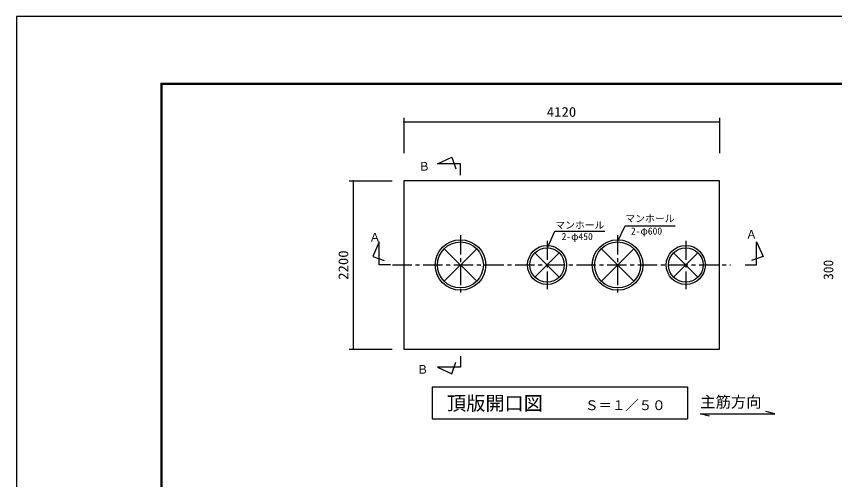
# Model space of a CAD drawing. Units: millimetres, scale not verified. Extents: x -14850 to 14850, y -10500 to 10500.
# Drawn here: x -14850 to -4174, y 4454 to 10500 of the extents above; entities that cross this region are included whole.
import ezdxf
from ezdxf.enums import TextEntityAlignment as Align

# ---------------------------------------------------------------- set-up
doc = ezdxf.new("R2010")
doc.units = ezdxf.units.MM
doc.header["$LTSCALE"] = 50
doc.linetypes.add('CHAIN1', pattern=[8, 5, -1, 1, -1])
for name, color, linetype, lineweight in [('0-0_空気管', 3, 'Continuous', 25), ('0-1_機器', 3, 'Continuous', 25), ('0-3_水管', 3, 'Continuous', 25), ('0-5_製作', 5, 'Continuous', 25), ('0-8_図面枠', 7, 'Continuous', 25), ('0-9_Axis_waku', 7, 'Continuous', 25)]:
    doc.layers.add(name, color=color, linetype=linetype, lineweight=lineweight)
doc.layers.add('0-6_躯体', color=4, linetype='Continuous')
doc.styles.add('ＭＳ ゴシック', font='')
doc.styles.get('ＭＳ ゴシック').set_extended_font_data('MS Gothic')

msp = doc.modelspace()

# ---------------------------------------------------------------- linework, layer by layer
at = {"layer": '0-0_空気管', "color": 4}
for p, q in [((-7921.75, 7480.32), (-7822.35, 7694.99)), ((-7822.35, 7694.99), (-7172.46, 7694.99)), ((-7005.74, 7555.36), (-6908.52, 7765.33)), ((-6908.52, 7765.33), (-6253.06, 7765.33))]:
    msp.add_line(p, q, dxfattribs=at)
at = {"layer": '0-0_空気管', "linetype": 'CHAIN1'}
for p, q in [((-9055.74, 7643.98), (-9055.74, 6864.4)), ((-7005.74, 7643.98), (-7005.74, 6864.4)), ((-7925.74, 7570.73), (-7925.74, 6937.65)), ((-6115.74, 7570.73), (-6115.74, 6937.65)), ((-9940.6, 7255.36), (-5532.09, 7255.36))]:
    msp.add_line(p, q, dxfattribs=at)
at = {"layer": '0-0_空気管'}
for p, q in [((-9267.63, 7043.47), (-8843.6, 7467.49)), ((-9267.53, 7467.14), (-8843.6, 7043.23)), ((-8084.84, 7096.26), (-7766.64, 7414.46)), ((-8084.84, 7414.45), (-7766.64, 7096.26)), ((-7217.63, 7043.47), (-6793.6, 7467.49)), ((-7217.53, 7467.14), (-6793.6, 7043.23)), ((-6274.84, 7096.26), (-5956.64, 7414.46)), ((-6274.84, 7414.45), (-5956.64, 7096.26))]:
    msp.add_line(p, q, dxfattribs=at)
msp.add_lwpolyline([(-5804.37, 5280.29), (-5925.11, 5312.64), (-4952.57, 5312.64), (-5073.32, 5344.99)], dxfattribs=at)
for centre, radius in [((-9055.74, 7255.36), 330), ((-7005.74, 7255.36), 330), ((-9055.74, 7255.36), 300), ((-7925.74, 7255.36), 255), ((-7925.74, 7255.36), 225), ((-7005.74, 7255.36), 300), ((-6115.74, 7255.36), 255), ((-6115.74, 7255.36), 225)]:
    msp.add_circle(centre, radius, dxfattribs=at)
at = {"layer": '0-1_機器'}
for p, q in [((-9055.74, 8428.38), (-9055.74, 8574.74)), ((-9055.74, 6066.84), (-9055.74, 5920.47)), ((-9055.74, 5920.47), (-9357.24, 5920.47))]:
    msp.add_line(p, q, dxfattribs=at)
at = {"layer": '0-1_機器', "color": 2}
for p, q in [((-9795.74, 8355.36), (-9795.74, 6155.36)), ((-5675.74, 8355.36), (-9795.74, 8355.36))]:
    msp.add_line(p, q, dxfattribs=at)
at = {"layer": '0-1_機器'}
for points in [[(-9055.74, 8574.74), (-9357.24, 8574.74), (-9166.91, 8661.26), (-9115, 8509.86)], [(-9968.2, 7255.36), (-10114.56, 7255.36), (-10114.56, 7556.86), (-10201.08, 7366.53), (-10049.68, 7314.62)], [(-5340.42, 7255.36), (-5194.06, 7255.36), (-5194.06, 7556.86), (-5107.55, 7366.53), (-5258.94, 7314.62)], [(-9357.24, 5920.47), (-9166.91, 5833.96), (-9115, 5985.36)]]:
    msp.add_lwpolyline(points, dxfattribs=at)
at = {"layer": '0-1_機器', "color": 2}
msp.add_lwpolyline([(-9795.74, 6155.36), (-5675.74, 6155.36), (-5675.74, 8355.36)], dxfattribs=at)
at = {"layer": '0-3_水管'}
for p, q in [((-9424.89, 5663.01), (-6091.56, 5663.01)), ((-6091.56, 5663.01), (-6091.56, 5246.34))]:
    msp.add_line(p, q, dxfattribs=at)
msp.add_lwpolyline([(-9424.89, 5663.01), (-9424.89, 5246.34), (-6091.56, 5246.34)], dxfattribs=at)
at = {"layer": '0-5_製作', "color": 2}
for p, q in [((-9795.74, 9175.31), (-9795.74, 8716.71)), ((-9795.74, 9125.31), (-5675.74, 9125.31)), ((-5675.74, 9175.31), (-5675.74, 8716.71)), ((-10506.67, 8355.36), (-9947.01, 8355.36)), ((-10456.67, 8355.36), (-10456.67, 6155.36)), ((-10506.67, 6155.36), (-9947.01, 6155.36))]:
    msp.add_line(p, q, dxfattribs=at)
at = {"layer": '0-5_製作'}
for points in [[(-9795.74, 9135.31), (-9805.74, 9125.31), (-9796.99, 9135.24)], [(-9795.74, 9135.31), (-9795.74, 9125.31), (-9805.74, 9125.31)], [(-9796.99, 9135.24), (-9805.74, 9125.31), (-9805.72, 9125.94)], [(-9795.74, 9125.31), (-9805.66, 9124.06), (-9805.74, 9125.31)], [(-9796.99, 9135.24), (-9805.72, 9125.94), (-9798.22, 9135)], [(-9798.22, 9135), (-9805.72, 9125.94), (-9805.56, 9127.19)], [(-9795.74, 9125.31), (-9805.42, 9122.83), (-9805.66, 9124.06)], [(-9798.22, 9135), (-9805.56, 9127.19), (-9799.42, 9134.61)], [(-9799.42, 9134.61), (-9805.56, 9127.19), (-9805.25, 9128.41)], [(-9795.74, 9125.31), (-9805.04, 9121.63), (-9805.42, 9122.83)], [(-9799.42, 9134.61), (-9805.25, 9128.41), (-9800.56, 9134.08)], [(-9800.56, 9134.08), (-9805.25, 9128.41), (-9804.79, 9129.57)], [(-9795.74, 9125.31), (-9804.5, 9120.5), (-9805.04, 9121.63)], [(-9800.56, 9134.08), (-9804.79, 9129.57), (-9801.62, 9133.41)], [(-9801.62, 9133.41), (-9804.79, 9129.57), (-9804.18, 9130.67)], [(-9795.74, 9125.31), (-9803.83, 9119.44), (-9804.5, 9120.5)], [(-9801.62, 9133.41), (-9804.18, 9130.67), (-9802.58, 9132.6)], [(-9802.58, 9132.6), (-9804.18, 9130.67), (-9803.44, 9131.69)], [(-9795.74, 9125.31), (-9803.03, 9118.47), (-9803.83, 9119.44)], [(-9795.74, 9125.31), (-9802.11, 9117.61), (-9803.03, 9118.47)], [(-9795.74, 9115.31), (-9802.11, 9117.61), (-9795.74, 9125.31)], [(-9795.74, 9115.31), (-9801.1, 9116.87), (-9802.11, 9117.61)], [(-9795.74, 9115.31), (-9800, 9116.27), (-9801.1, 9116.87)], [(-9795.74, 9115.31), (-9798.83, 9115.8), (-9800, 9116.27)], [(-9795.74, 9115.31), (-9797.61, 9115.49), (-9798.83, 9115.8)], [(-9795.74, 9115.31), (-9796.37, 9115.33), (-9797.61, 9115.49)], [(-9795.11, 9135.3), (-9795.74, 9125.31), (-9795.74, 9135.31)], [(-9793.86, 9135.14), (-9795.74, 9125.31), (-9795.11, 9135.3)], [(-9792.65, 9134.83), (-9795.74, 9125.31), (-9793.86, 9135.14)], [(-9791.48, 9134.36), (-9795.74, 9125.31), (-9792.65, 9134.83)], [(-9790.38, 9133.76), (-9795.74, 9125.31), (-9791.48, 9134.36)], [(-9789.36, 9133.02), (-9795.74, 9125.31), (-9790.38, 9133.76)], [(-9788.45, 9132.16), (-9795.74, 9125.31), (-9789.36, 9133.02)], [(-9788.45, 9132.16), (-9785.74, 9125.31), (-9795.74, 9125.31)], [(-9785.74, 9125.31), (-9795.74, 9115.31), (-9795.74, 9125.31)], [(-9785.74, 9125.31), (-9794.48, 9115.39), (-9795.74, 9115.31)], [(-9785.76, 9124.69), (-9794.48, 9115.39), (-9785.74, 9125.31)], [(-9785.76, 9124.69), (-9793.25, 9115.63), (-9794.48, 9115.39)], [(-9785.92, 9123.44), (-9793.25, 9115.63), (-9785.76, 9124.69)], [(-9785.92, 9123.44), (-9792.06, 9116.02), (-9793.25, 9115.63)], [(-9786.23, 9122.22), (-9792.06, 9116.02), (-9785.92, 9123.44)], [(-9786.23, 9122.22), (-9790.92, 9116.55), (-9792.06, 9116.02)], [(-9786.69, 9121.06), (-9790.92, 9116.55), (-9786.23, 9122.22)], [(-9786.69, 9121.06), (-9789.86, 9117.22), (-9790.92, 9116.55)], [(-9787.29, 9119.96), (-9789.86, 9117.22), (-9786.69, 9121.06)], [(-9787.29, 9119.96), (-9788.89, 9118.03), (-9789.86, 9117.22)], [(-9788.03, 9118.94), (-9788.89, 9118.03), (-9787.29, 9119.96)], [(-9787.65, 9131.19), (-9785.74, 9125.31), (-9788.45, 9132.16)], [(-9786.97, 9130.13), (-9785.74, 9125.31), (-9787.65, 9131.19)], [(-9786.44, 9129), (-9785.74, 9125.31), (-9786.97, 9130.13)], [(-9786.05, 9127.8), (-9785.74, 9125.31), (-9786.44, 9129)], [(-9785.82, 9126.57), (-9785.74, 9125.31), (-9786.05, 9127.8)], [(-5675.74, 9125.31), (-5685.74, 9125.31), (-5685.72, 9125.94)], [(-5675.74, 9125.31), (-5685.66, 9124.06), (-5685.74, 9125.31)], [(-5675.74, 9125.31), (-5685.72, 9125.94), (-5685.56, 9127.19)], [(-5675.74, 9125.31), (-5685.42, 9122.83), (-5685.66, 9124.06)], [(-5675.74, 9125.31), (-5685.56, 9127.19), (-5685.25, 9128.41)], [(-5675.74, 9125.31), (-5685.04, 9121.63), (-5685.42, 9122.83)], [(-5675.74, 9125.31), (-5685.25, 9128.41), (-5684.79, 9129.57)], [(-5675.74, 9125.31), (-5684.5, 9120.5), (-5685.04, 9121.63)], [(-5675.74, 9135.31), (-5684.79, 9129.57), (-5684.18, 9130.67)], [(-5675.74, 9125.31), (-5684.79, 9129.57), (-5675.74, 9135.31)], [(-5675.74, 9125.31), (-5683.83, 9119.44), (-5684.5, 9120.5)], [(-5675.74, 9135.31), (-5684.18, 9130.67), (-5676.99, 9135.24)], [(-5676.99, 9135.24), (-5684.18, 9130.67), (-5683.44, 9131.69)], [(-5675.74, 9115.31), (-5683.83, 9119.44), (-5675.74, 9125.31)], [(-5675.74, 9115.31), (-5683.03, 9118.47), (-5683.83, 9119.44)], [(-5676.99, 9135.24), (-5683.44, 9131.69), (-5678.22, 9135)], [(-5678.22, 9135), (-5683.44, 9131.69), (-5682.58, 9132.6)], [(-5675.74, 9115.31), (-5682.11, 9117.61), (-5683.03, 9118.47)], [(-5678.22, 9135), (-5682.58, 9132.6), (-5679.42, 9134.61)], [(-5679.42, 9134.61), (-5682.58, 9132.6), (-5681.62, 9133.41)], [(-5675.74, 9115.31), (-5681.1, 9116.87), (-5682.11, 9117.61)], [(-5679.42, 9134.61), (-5681.62, 9133.41), (-5680.56, 9134.08)], [(-5675.74, 9115.31), (-5680, 9116.27), (-5681.1, 9116.87)], [(-5675.74, 9115.31), (-5678.83, 9115.8), (-5680, 9116.27)], [(-5675.74, 9115.31), (-5677.61, 9115.49), (-5678.83, 9115.8)], [(-5675.74, 9115.31), (-5676.37, 9115.33), (-5677.61, 9115.49)], [(-5675.11, 9135.3), (-5675.74, 9125.31), (-5675.74, 9135.31)], [(-5673.86, 9135.14), (-5675.74, 9125.31), (-5675.11, 9135.3)], [(-5672.65, 9134.83), (-5675.74, 9125.31), (-5673.86, 9135.14)], [(-5671.48, 9134.36), (-5675.74, 9125.31), (-5672.65, 9134.83)], [(-5670.38, 9133.76), (-5675.74, 9125.31), (-5671.48, 9134.36)], [(-5669.36, 9133.02), (-5675.74, 9125.31), (-5670.38, 9133.76)], [(-5668.45, 9132.16), (-5675.74, 9125.31), (-5669.36, 9133.02)], [(-5667.65, 9131.19), (-5675.74, 9125.31), (-5668.45, 9132.16)], [(-5666.97, 9130.13), (-5675.74, 9125.31), (-5667.65, 9131.19)], [(-5666.97, 9130.13), (-5665.74, 9125.31), (-5675.74, 9125.31)], [(-5665.74, 9125.31), (-5675.74, 9115.31), (-5675.74, 9125.31)], [(-5665.76, 9124.69), (-5675.74, 9115.31), (-5665.74, 9125.31)], [(-5665.92, 9123.44), (-5675.74, 9115.31), (-5665.76, 9124.69)], [(-5666.23, 9122.22), (-5675.74, 9115.31), (-5665.92, 9123.44)], [(-5666.69, 9121.06), (-5675.74, 9115.31), (-5666.23, 9122.22)], [(-5667.29, 9119.96), (-5675.74, 9115.31), (-5666.69, 9121.06)], [(-5667.29, 9119.96), (-5674.48, 9115.39), (-5675.74, 9115.31)], [(-5668.03, 9118.94), (-5674.48, 9115.39), (-5667.29, 9119.96)], [(-5668.03, 9118.94), (-5673.25, 9115.63), (-5674.48, 9115.39)], [(-5668.89, 9118.03), (-5673.25, 9115.63), (-5668.03, 9118.94)], [(-5668.89, 9118.03), (-5672.06, 9116.02), (-5673.25, 9115.63)], [(-5669.86, 9117.22), (-5672.06, 9116.02), (-5668.89, 9118.03)], [(-5669.86, 9117.22), (-5670.92, 9116.55), (-5672.06, 9116.02)], [(-5666.44, 9129), (-5665.74, 9125.31), (-5666.97, 9130.13)], [(-5666.05, 9127.8), (-5665.74, 9125.31), (-5666.44, 9129)], [(-5665.82, 9126.57), (-5665.74, 9125.31), (-5666.05, 9127.8)], [(-10457.92, 8365.28), (-10466.67, 8355.36), (-10459.15, 8365.04)], [(-10457.92, 8365.28), (-10456.67, 8355.36), (-10466.67, 8355.36)], [(-10459.15, 8365.04), (-10466.67, 8355.36), (-10466.65, 8355.99)], [(-10456.67, 8355.36), (-10466.59, 8354.1), (-10466.67, 8355.36)], [(-10459.15, 8365.04), (-10466.65, 8355.99), (-10460.35, 8364.66)], [(-10460.35, 8364.66), (-10466.65, 8355.99), (-10466.49, 8357.23)], [(-10456.67, 8355.36), (-10466.35, 8352.87), (-10466.59, 8354.1)], [(-10460.35, 8364.66), (-10466.49, 8357.23), (-10461.48, 8364.12)], [(-10461.48, 8364.12), (-10466.49, 8357.23), (-10466.18, 8358.45)], [(-10456.67, 8355.36), (-10465.96, 8351.68), (-10466.35, 8352.87)], [(-10461.48, 8364.12), (-10466.18, 8358.45), (-10462.54, 8363.45)], [(-10462.54, 8363.45), (-10466.18, 8358.45), (-10465.72, 8359.62)], [(-10456.67, 8355.36), (-10465.43, 8350.54), (-10465.96, 8351.68)], [(-10462.54, 8363.45), (-10465.72, 8359.62), (-10463.51, 8362.65)], [(-10463.51, 8362.65), (-10465.72, 8359.62), (-10465.11, 8360.72)], [(-10456.67, 8355.36), (-10464.76, 8349.48), (-10465.43, 8350.54)], [(-10463.51, 8362.65), (-10465.11, 8360.72), (-10464.37, 8361.73)], [(-10456.67, 8355.36), (-10463.96, 8348.51), (-10464.76, 8349.48)], [(-10456.67, 8355.36), (-10463.04, 8347.65), (-10463.96, 8348.51)], [(-10456.67, 8355.36), (-10462.03, 8346.91), (-10463.04, 8347.65)], [(-10456.67, 8345.36), (-10462.03, 8346.91), (-10456.67, 8355.36)], [(-10456.67, 8345.36), (-10460.92, 8346.31), (-10462.03, 8346.91)], [(-10456.67, 8345.36), (-10459.76, 8345.85), (-10460.92, 8346.31)], [(-10456.67, 8345.36), (-10458.54, 8345.54), (-10459.76, 8345.85)], [(-10456.67, 8345.36), (-10457.29, 8345.38), (-10458.54, 8345.54)], [(-10456.67, 8365.36), (-10456.67, 8355.36), (-10457.92, 8365.28)], [(-10456.04, 8365.34), (-10456.67, 8355.36), (-10456.67, 8365.36)], [(-10454.79, 8365.18), (-10456.67, 8355.36), (-10456.04, 8365.34)], [(-10453.58, 8364.87), (-10456.67, 8355.36), (-10454.79, 8365.18)], [(-10452.41, 8364.41), (-10456.67, 8355.36), (-10453.58, 8364.87)], [(-10451.31, 8363.8), (-10456.67, 8355.36), (-10452.41, 8364.41)], [(-10450.29, 8363.06), (-10456.67, 8355.36), (-10451.31, 8363.8)], [(-10450.29, 8363.06), (-10446.67, 8355.36), (-10456.67, 8355.36)], [(-10446.67, 8355.36), (-10456.67, 8345.36), (-10456.67, 8355.36)], [(-10446.67, 8355.36), (-10455.41, 8345.44), (-10456.67, 8345.36)], [(-10446.67, 8355.36), (-10454.18, 8345.67), (-10455.41, 8345.44)], [(-10446.69, 8354.73), (-10454.18, 8345.67), (-10446.67, 8355.36)], [(-10446.69, 8354.73), (-10452.99, 8346.06), (-10454.18, 8345.67)], [(-10446.84, 8353.48), (-10452.99, 8346.06), (-10446.69, 8354.73)], [(-10446.84, 8353.48), (-10451.85, 8346.6), (-10452.99, 8346.06)], [(-10447.16, 8352.27), (-10451.85, 8346.6), (-10446.84, 8353.48)], [(-10447.16, 8352.27), (-10450.79, 8347.27), (-10451.85, 8346.6)], [(-10447.62, 8351.1), (-10450.79, 8347.27), (-10447.16, 8352.27)], [(-10447.62, 8351.1), (-10449.82, 8348.07), (-10450.79, 8347.27)], [(-10449.38, 8362.2), (-10446.67, 8355.36), (-10450.29, 8363.06)], [(-10448.22, 8350), (-10449.82, 8348.07), (-10447.62, 8351.1)], [(-10448.22, 8350), (-10448.96, 8348.98), (-10449.82, 8348.07)], [(-10448.58, 8361.24), (-10446.67, 8355.36), (-10449.38, 8362.2)], [(-10447.9, 8360.18), (-10446.67, 8355.36), (-10448.58, 8361.24)], [(-10447.37, 8359.04), (-10446.67, 8355.36), (-10447.9, 8360.18)], [(-10446.98, 8357.85), (-10446.67, 8355.36), (-10447.37, 8359.04)], [(-10446.75, 8356.61), (-10446.67, 8355.36), (-10446.98, 8357.85)], [(-10461.48, 6164.12), (-10466.67, 6155.36), (-10466.65, 6155.98)], [(-10461.48, 6164.12), (-10456.67, 6155.36), (-10466.67, 6155.36)], [(-10456.67, 6155.36), (-10466.59, 6154.1), (-10466.67, 6155.36)], [(-10461.48, 6164.12), (-10466.65, 6155.98), (-10462.54, 6163.45)], [(-10462.54, 6163.45), (-10466.65, 6155.98), (-10466.49, 6157.23)], [(-10456.67, 6155.36), (-10466.35, 6152.87), (-10466.59, 6154.1)], [(-10462.54, 6163.45), (-10466.49, 6157.23), (-10463.51, 6162.65)], [(-10463.51, 6162.65), (-10466.49, 6157.23), (-10466.18, 6158.45)], [(-10456.67, 6155.36), (-10465.96, 6151.68), (-10466.35, 6152.87)], [(-10463.51, 6162.65), (-10466.18, 6158.45), (-10464.37, 6161.73)], [(-10464.37, 6161.73), (-10466.18, 6158.45), (-10465.72, 6159.61)], [(-10456.67, 6155.36), (-10465.43, 6150.54), (-10465.96, 6151.68)], [(-10464.37, 6161.73), (-10465.72, 6159.61), (-10465.11, 6160.72)], [(-10456.67, 6155.36), (-10464.76, 6149.48), (-10465.43, 6150.54)], [(-10456.67, 6155.36), (-10463.96, 6148.51), (-10464.76, 6149.48)], [(-10456.67, 6155.36), (-10463.04, 6147.65), (-10463.96, 6148.51)], [(-10456.67, 6155.36), (-10462.03, 6146.91), (-10463.04, 6147.65)], [(-10456.67, 6155.36), (-10460.92, 6146.31), (-10462.03, 6146.91)], [(-10460.35, 6164.65), (-10456.67, 6155.36), (-10461.48, 6164.12)], [(-10456.67, 6145.36), (-10460.92, 6146.31), (-10456.67, 6155.36)], [(-10456.67, 6145.36), (-10459.76, 6145.85), (-10460.92, 6146.31)], [(-10459.15, 6165.04), (-10456.67, 6155.36), (-10460.35, 6164.65)], [(-10456.67, 6145.36), (-10458.54, 6145.53), (-10459.76, 6145.85)], [(-10457.92, 6165.28), (-10456.67, 6155.36), (-10459.15, 6165.04)], [(-10456.67, 6145.36), (-10457.29, 6145.38), (-10458.54, 6145.53)], [(-10456.67, 6165.36), (-10456.67, 6155.36), (-10457.92, 6165.28)], [(-10456.04, 6165.34), (-10456.67, 6155.36), (-10456.67, 6165.36)], [(-10454.79, 6165.18), (-10456.67, 6155.36), (-10456.04, 6165.34)], [(-10453.58, 6164.87), (-10456.67, 6155.36), (-10454.79, 6165.18)], [(-10452.41, 6164.41), (-10456.67, 6155.36), (-10453.58, 6164.87)], [(-10451.31, 6163.8), (-10456.67, 6155.36), (-10452.41, 6164.41)], [(-10451.31, 6163.8), (-10446.67, 6155.36), (-10456.67, 6155.36)], [(-10446.67, 6155.36), (-10456.67, 6145.36), (-10456.67, 6155.36)], [(-10446.67, 6155.36), (-10455.41, 6145.44), (-10456.67, 6145.36)], [(-10446.67, 6155.36), (-10454.18, 6145.67), (-10455.41, 6145.44)], [(-10446.67, 6155.36), (-10452.99, 6146.06), (-10454.18, 6145.67)], [(-10446.67, 6155.36), (-10451.85, 6146.59), (-10452.99, 6146.06)], [(-10446.67, 6155.36), (-10450.79, 6147.27), (-10451.85, 6146.59)], [(-10450.29, 6163.06), (-10446.67, 6155.36), (-10451.31, 6163.8)], [(-10446.69, 6154.73), (-10450.79, 6147.27), (-10446.67, 6155.36)], [(-10446.84, 6153.48), (-10450.79, 6147.27), (-10446.69, 6154.73)], [(-10446.84, 6153.48), (-10449.82, 6148.07), (-10450.79, 6147.27)], [(-10449.38, 6162.2), (-10446.67, 6155.36), (-10450.29, 6163.06)], [(-10447.16, 6152.27), (-10449.82, 6148.07), (-10446.84, 6153.48)], [(-10447.16, 6152.27), (-10448.96, 6148.98), (-10449.82, 6148.07)], [(-10448.58, 6161.23), (-10446.67, 6155.36), (-10449.38, 6162.2)], [(-10447.62, 6151.1), (-10448.96, 6148.98), (-10447.16, 6152.27)], [(-10447.62, 6151.1), (-10448.22, 6150), (-10448.96, 6148.98)], [(-10447.9, 6160.17), (-10446.67, 6155.36), (-10448.58, 6161.23)], [(-10447.37, 6159.04), (-10446.67, 6155.36), (-10447.9, 6160.17)], [(-10446.98, 6157.84), (-10446.67, 6155.36), (-10447.37, 6159.04)], [(-10446.75, 6156.61), (-10446.67, 6155.36), (-10446.98, 6157.84)]]:
    msp.add_solid(points, dxfattribs=at)
at = {"layer": '0-8_図面枠'}
msp.add_lwpolyline([(-14850, -10500), (14850, -10500), (14850, 10500), (-14850, 10500)], close=True, dxfattribs=at)
at = {"layer": '0-9_Axis_waku'}
for p, q in [((-12964, 9629), (14014, 9629)), ((-12964, 9629), (-12964, -9679.01)), ((-12963, 9628), (14013, 9628)), ((-12963, 9628), (-12963, -9678.01)), ((-12962, 9627), (14012, 9627)), ((-12962, 9627), (-12962, -9677.01)), ((-12961, 9626), (14011, 9626)), ((-12961, 9626), (-12961, -9676.01)), ((-12960, 9625), (14010, 9625)), ((-12960, 9625), (-12960, -9675.01)), ((-12959, 9624), (14009, 9624)), ((-12959, 9624), (-12959, -9674.01)), ((-12958, 9623), (14008, 9623)), ((-12958, 9623), (-12958, -9673.01)), ((-12957, 9622), (14007, 9622)), ((-12957, 9622), (-12957, -9672.01)), ((-12956, 9621), (14006, 9621)), ((-12956, 9621), (-12956, -9671.01)), ((-12955, 9620), (14005, 9620)), ((-12955, 9620), (-12955, -9670.01)), ((-12954, 9619), (14004, 9619)), ((-12954, 9619), (-12954, -9669.01)), ((-12953, 9618), (14003, 9618)), ((-12953, 9618), (-12953, -9668.01)), ((-12952, 9617), (14002, 9617)), ((-12952, 9617), (-12952, -9667.01)), ((-12951, 9616), (14001, 9616)), ((-12951, 9616), (-12951, -9666.01)), ((-12950, 9615), (14000, 9615)), ((-12950, 9615), (-12950, -9665))]:
    msp.add_line(p, q, dxfattribs=at)

# ---------------------------------------------------------------- texts
at = {"layer": '0-0_空気管', "color": 4, "style": 'ＭＳ ゴシック'}
for s, height, p in [('マンホール', 91.79, (-6904.65, 7787.94)), ('マンホール', 91.79, (-7819.87, 7702.07)), ('2-φ600', 91.79, (-6831.35, 7624.58)), ('2-φ450', 91.79, (-7736.09, 7553.38)), ('主筋方向', 146.6, (-5927.27, 5350.56))]:
    msp.add_text(s, height=height, dxfattribs=at).set_placement(p, align=Align.BOTTOM_LEFT)
at = {"layer": '0-1_機器', "color": 4, "style": 'ＭＳ ゴシック'}
for s, p in [('Ｂ', (-9604.34, 8453.5)), ('Ａ', (-5334.02, 7564.25)), ('Ａ', (-10246.73, 7528.51)), ('Ｂ', (-9625.74, 5803.55))]:
    msp.add_text(s, height=110, dxfattribs=at).set_placement(p, align=Align.BOTTOM_LEFT)
at = {"layer": '0-3_水管', "color": 4, "style": 'ＭＳ ゴシック'}
for s, height, p in [('頂版開口図', 183.3, (-9230.51, 5303.44)), ('Ｓ＝１／５０', 128.4, (-7430.46, 5322.29))]:
    msp.add_text(s, height=height, dxfattribs=at).set_placement(p, align=Align.BOTTOM_LEFT)
at = {"layer": '0-5_製作', "color": 4, "style": 'ＭＳ ゴシック', "width": 1.1}
msp.add_text('4120', height=128.4, dxfattribs=at).set_placement((-7929.49, 9150.31), align=Align.BOTTOM_LEFT)
msp.add_text('2200', height=128.4, rotation=90, dxfattribs=at).set_placement((-10481.67, 7061.61), align=Align.BOTTOM_LEFT)
at = {"layer": '0-6_躯体', "style": 'ＭＳ ゴシック'}
msp.add_text('300', height=128.4, rotation=90, dxfattribs=at).set_placement((-4153.03, 7060.39), align=Align.BOTTOM_LEFT)

doc.saveas('drawing.dxf')
